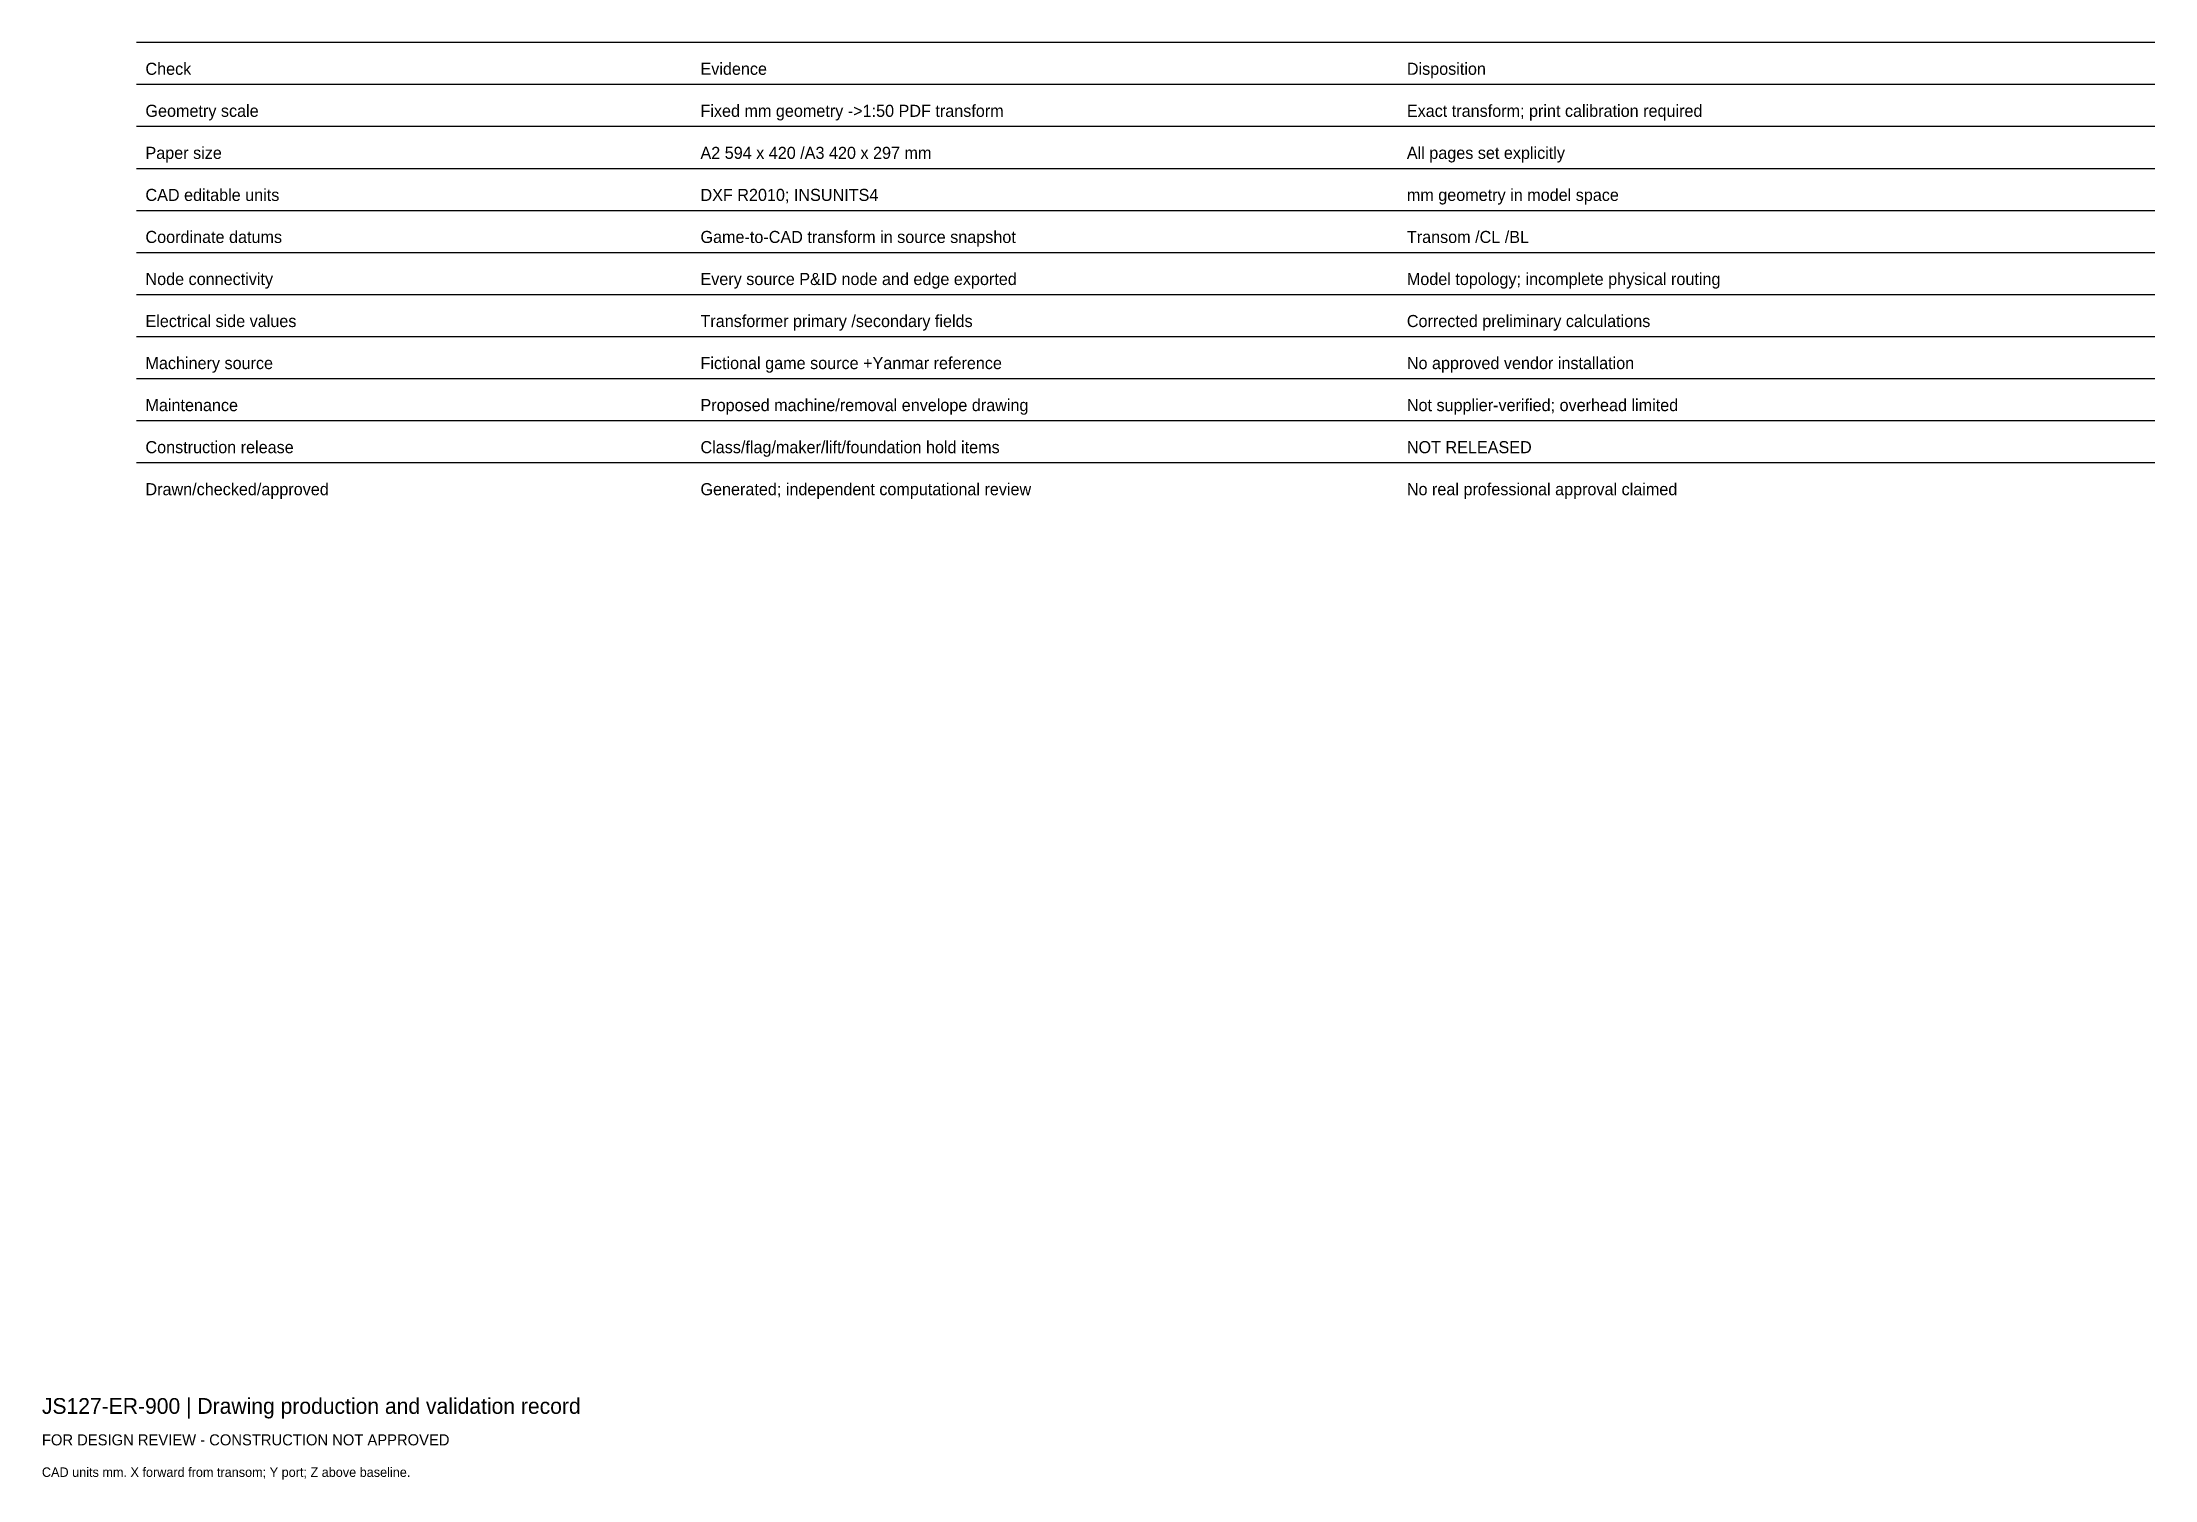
# Model space of a CAD drawing. Header units: millimetres. Extents: x 0 to 402, y -25 to 249.
import ezdxf

# ---------------------------------------------------------------- set-up
doc = ezdxf.new("R2010")
doc.units = ezdxf.units.MM
doc.layers.add('ANNOTATION', color=7, linetype='Continuous')
doc.layers.add('GEOMETRY', color=7, linetype='Continuous')

msp = doc.modelspace()

# ---------------------------------------------------------------- linework, layer by layer
at = {"layer": 'GEOMETRY'}
for p, q in [((18, 249), (402, 249)), ((18, 241), (402, 241)), ((18, 233), (402, 233)), ((18, 225), (402, 225)), ((18, 217), (402, 217)), ((18, 209), (402, 209)), ((18, 201), (402, 201)), ((18, 193), (402, 193)), ((18, 185), (402, 185)), ((18, 177), (402, 177)), ((18, 169), (402, 169))]:
    msp.add_line(p, q, dxfattribs=at)

# ---------------------------------------------------------------- texts
at = {"layer": 'ANNOTATION'}
for s, height, p in [('Check', 2.3, (19.7, 242.8)), ('Evidence', 2.3, (125.3, 242.8)), ('Disposition', 2.3, (259.7, 242.8)), ('Geometry scale', 2.3, (19.7, 234.8)), ('Fixed mm geometry ->1:50 PDF transform', 2.3, (125.3, 234.8)), ('Exact transform; print calibration required', 2.3, (259.7, 234.8)), ('Paper size', 2.3, (19.7, 226.8)), ('A2 594 x 420 /A3 420 x 297 mm', 2.3, (125.3, 226.8)), ('All pages set explicitly', 2.3, (259.7, 226.8)), ('CAD editable units', 2.3, (19.7, 218.8)), ('DXF R2010; INSUNITS4', 2.3, (125.3, 218.8)), ('mm geometry in model space', 2.3, (259.7, 218.8)), ('Coordinate datums', 2.3, (19.7, 210.8)), ('Game-to-CAD transform in source snapshot', 2.3, (125.3, 210.8)), ('Transom /CL /BL', 2.3, (259.7, 210.8)), ('Node connectivity', 2.3, (19.7, 202.8)), ('Every source P&ID node and edge exported', 2.3, (125.3, 202.8)), ('Model topology; incomplete physical routing', 2.3, (259.7, 202.8)), ('Electrical side values', 2.3, (19.7, 194.8)), ('Transformer primary /secondary fields', 2.3, (125.3, 194.8)), ('Corrected preliminary calculations', 2.3, (259.7, 194.8)), ('Machinery source', 2.3, (19.7, 186.8)), ('Fictional game source +Yanmar reference', 2.3, (125.3, 186.8)), ('No approved vendor installation', 2.3, (259.7, 186.8)), ('Maintenance', 2.3, (19.7, 178.8)), ('Proposed machine/removal envelope drawing', 2.3, (125.3, 178.8)), ('Not supplier-verified; overhead limited', 2.3, (259.7, 178.8)), ('Construction release', 2.3, (19.7, 170.8)), ('Class/flag/maker/lift/foundation hold items', 2.3, (125.3, 170.8)), ('NOT RELEASED', 2.3, (259.7, 170.8)), ('Drawn/checked/approved', 2.3, (19.7, 162.8)), ('Generated; independent computational review', 2.3, (125.3, 162.8)), ('No real professional approval claimed', 2.3, (259.7, 162.8)), ('JS127-ER-900 | Drawing production and validation record', 3, (0, -12)), ('FOR DESIGN REVIEW - CONSTRUCTION NOT APPROVED', 2.1, (0, -18)), ('CAD units mm. X forward from transom; Y port; Z above baseline.', 1.8, (0, -24))]:
    msp.add_text(s, height=height, dxfattribs=at).set_placement(p)

doc.saveas('drawing.dxf')
